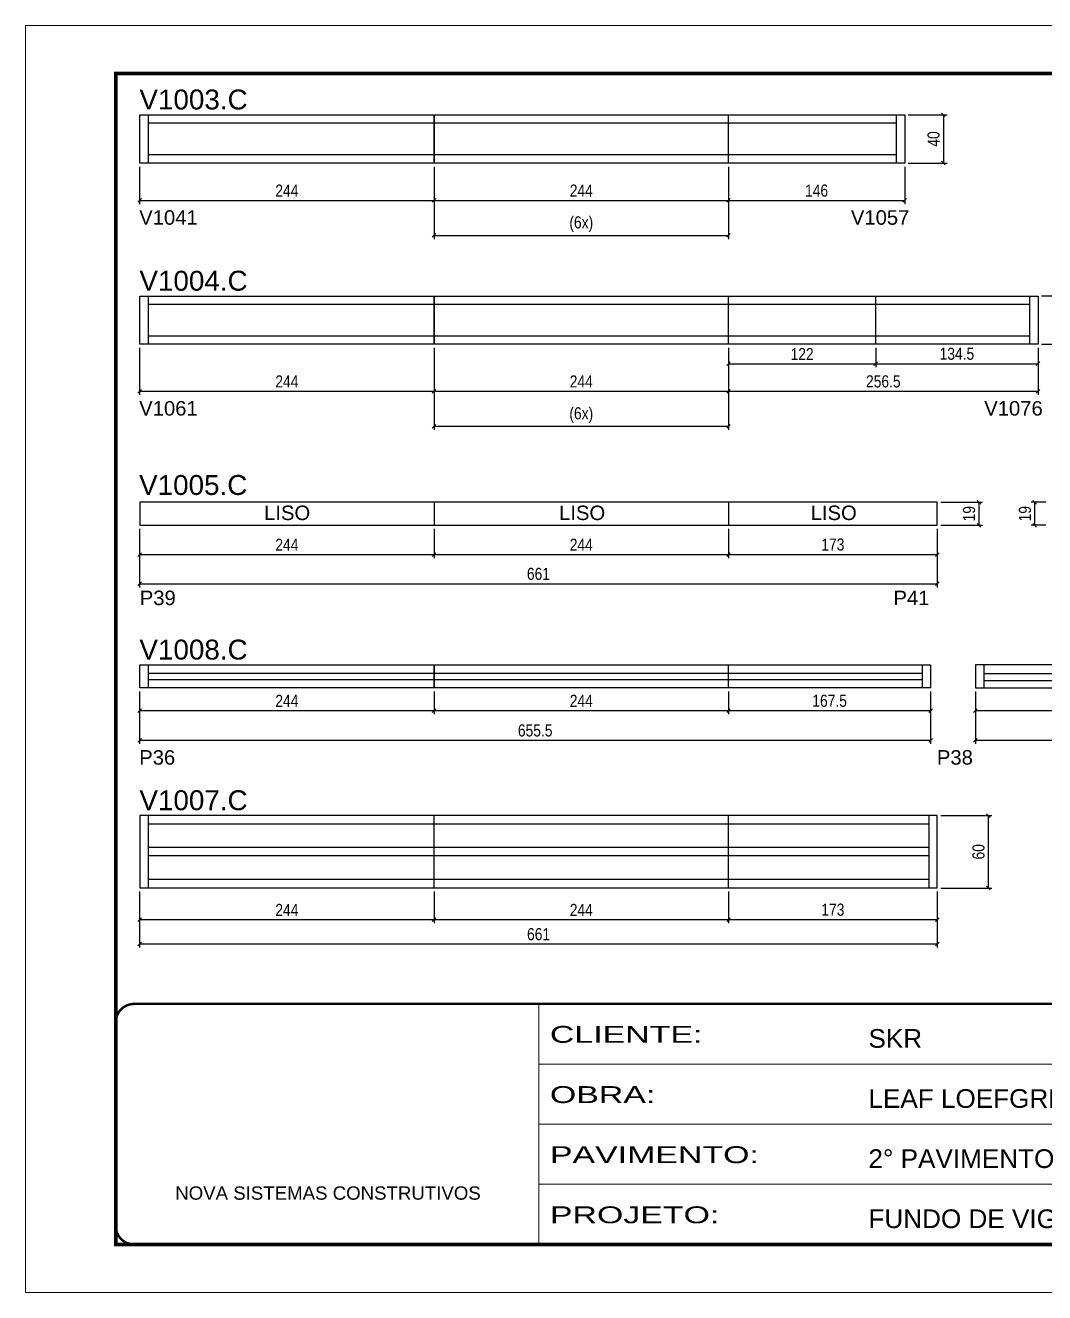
# Model space of a CAD drawing. Extents: x 1959 to 8212, y 239 to 4735.
# Drawn here: x 3557 to 4402, y 2537 to 3587 of the extents above; entities that cross this region are included whole.
import ezdxf

# ---------------------------------------------------------------- set-up
doc = ezdxf.new("R2010")
doc.units = 0
doc.linetypes.add('CONTINUO', pattern=[0])
doc.linetypes.add('DASHED', pattern=[0.75, 0.5, -0.25])
for name, color, linetype in [('5', 5, 'Continuous'), ('COTA', 241, 'Continuous'), ('NOMENCLATURA', 7, 'Continuous'), ('Painéis', 200, 'Continuous'), ('SARR_2.2x7', 40, 'Continuous')]:
    doc.layers.add(name, color=color, linetype=linetype)
doc.layers.add('Folhas', color=255, linetype='Continuous', lineweight=9)
doc.layers.add('SARRAFO DE PRESSAO', color=251, linetype='DASHED', lineweight=9)
doc.styles.add('ARIAL', font='arial.ttf')
doc.styles.add('COTA TECNICA', font='techl___.ttf', dxfattribs={"height": 10})
doc.styles.add('COTA TECNICA-50', font='techl___.ttf', dxfattribs={"height": 10})
doc.styles.get("Standard").update_dxf_attribs({"font": 'arial.ttf'})
doc.styles.add('Tecnologia', font='')
doc.styles.get('Tecnologia').set_extended_font_data('Forgotten Futurist')
doc.dimstyles.new('COTA PAINEL-50', dxfattribs={"dimtxt": 10, "dimasz": 3, "dimexe": 3, "dimexo": 3, "dimgap": 3, "dimtad": 1, "dimdec": 1, "dimzin": 12, "dimdsep": 46, "dimtxsty": 'COTA TECNICA-50', "dimblk1": 'OBLIQUE', "dimblk2": 'OBLIQUE', "dimsah": 1, "dimcen": 0.9, "dimclrd": 4, "dimclre": 4, "dimclrt": 240, "dimadec": 1, "dimazin": 3, "dimtfac": 1, "dimtdec": 1, "dimtmove": 0, "dimatfit": 3, "dimfxl": 1, "dimtolj": 1, "dimtzin": 12, "dimarcsym": 0})
doc.dimstyles.new('PAINEL', dxfattribs={"dimtxt": 10, "dimasz": 3, "dimexe": 3, "dimexo": 3, "dimgap": 3, "dimtad": 1, "dimdec": 1, "dimzin": 12, "dimdsep": 46, "dimtxsty": 'COTA TECNICA', "dimblk1": 'OBLIQUE', "dimblk2": 'OBLIQUE', "dimsah": 1, "dimcen": 0.9, "dimclrd": 4, "dimclre": 4, "dimclrt": 240, "dimadec": 1, "dimazin": 3, "dimtfac": 1, "dimtdec": 1, "dimtmove": 0, "dimatfit": 3, "dimfxl": 1, "dimtolj": 1, "dimtzin": 12, "dimarcsym": 0})

# ---------------------------------------------------------------- blocks, each defined once
blk = doc.blocks.new('9999999999')
at = {"color": 30, "linetype": 'CONTINUO'}
for p, q in [((98564.6, 34230.2), (98564.6, 34429.4)), ((98564.6, 34379.6), (99584, 34379.6)), ((98564.6, 34329.8), (99488, 34329.8)), ((98564.6, 34280), (99488, 34280))]:
    blk.add_line(p, q, dxfattribs=at)
at = {"color": 30, "linetype": 'CONTINUO', "const_width": 2}
blk.add_lwpolyline([(99584, 34230.2), (99584, 34414.4, 0.414214), (99569, 34429.4), (98229, 34429.4, 0.414214), (98214, 34414.4), (98214, 34245.2, 0.414214), (98229, 34230.2), (99584, 34230.2)], format="xyb", dxfattribs=at)
at = {"layer": 'Folhas'}
blk.add_lwpolyline([(98139, 34190.2), (99624, 34190.2), (99624, 35240.2), (98139, 35240.2)], close=True, dxfattribs=at)
at = {"layer": 'Folhas', "color": 30, "const_width": 3}
blk.add_lwpolyline([(98214, 34230.2), (99584, 34230.2), (99584, 35200.2), (98214, 35200.2)], close=True, dxfattribs=at)
at = {"color": 7, "linetype": 'Continuous', "ltscale": 5, "style": 'ARIAL'}
for s, height, p in [('SKR', 15.48, (98837.7, 34393.1)), ('LEAF LOEFGREN', 15.483, (98837.7, 34343.3)), ('2° PAVIMENTO', 15.483, (98837.7, 34293.5)), ('NOVA SISTEMAS CONSTRUTIVOS', 11.059, (98263.2, 34267.2)), ('FUNDO DE VIGAS', 15.483, (98837.7, 34243.7))]:
    blk.add_text(s, height=height, dxfattribs=at).set_placement(p)
at = {"layer": 'Folhas', "color": 7, "style": 'Tecnologia', "width": 1.5}
for s, p in [('CLIENTE:', (98573.7, 34397.2)), ('OBRA:', (98573.7, 34347.3)), ('PAVIMENTO:', (98573.7, 34297.5)), ('PROJETO:', (98573.7, 34247.7))]:
    blk.add_text(s, height=14, dxfattribs=at).set_placement(p)
blk = doc.blocks.new('_Oblique')
at = {"color": 0, "linetype": 'ByBlock', "lineweight": -2}
blk.add_line((-0.5, -0.5), (0.5, 0.5), dxfattribs=at)
blk = doc.blocks.new('*D11')
at = {"layer": 'COTA', "color": 4, "linetype": 'ByBlock', "lineweight": -2, "transparency": 16777216}
for p, q in [((3652, 3469.5), (3652, 3438.6)), ((3896, 3469.5), (3896, 3438.6)), ((3652, 3441.6), (3896, 3441.6))]:
    blk.add_line(p, q, dxfattribs=at)
at = {"layer": 'Defpoints', "color": 0, "linetype": 'ByBlock', "transparency": 16777216}
for p in [(3652, 3472.5), (3896, 3472.5), (3896, 3441.6)]:
    blk.add_point(p, dxfattribs=at)
at = {"layer": 'COTA', "color": 4, "linetype": 'ByBlock', "lineweight": -2, "transparency": 16777216, "xscale": 3, "yscale": 3, "zscale": 3, "rotation": 180}
blk.add_blockref('_Oblique', (3652, 3441.6), dxfattribs=at)
at = {"layer": 'COTA', "color": 4, "linetype": 'ByBlock', "lineweight": -2, "transparency": 16777216, "xscale": 3, "yscale": 3, "zscale": 3}
blk.add_blockref('_Oblique', (3896, 3441.6), dxfattribs=at)
at = {"layer": 'COTA', "color": 240, "linetype": 'ByBlock', "transparency": 16777216, "insert": (3774, 3449.7), "char_height": 10, "attachment_point": 5, "style": 'COTA TECNICA-50'}
blk.add_mtext('\\A1;244', dxfattribs=at)
blk = doc.blocks.new('*D12')
at = {"layer": 'COTA', "color": 4, "linetype": 'ByBlock', "lineweight": -2, "transparency": 16777216}
for p, q in [((3896, 3469.5), (3896, 3438.6)), ((4140, 3469.5), (4140, 3438.6)), ((3896, 3441.6), (4140, 3441.6))]:
    blk.add_line(p, q, dxfattribs=at)
at = {"layer": 'Defpoints', "color": 0, "linetype": 'ByBlock', "transparency": 16777216}
for p in [(3896, 3472.5), (4140, 3472.5), (4140, 3441.6)]:
    blk.add_point(p, dxfattribs=at)
at = {"layer": 'COTA', "color": 4, "linetype": 'ByBlock', "lineweight": -2, "transparency": 16777216, "xscale": 3, "yscale": 3, "zscale": 3, "rotation": 180}
blk.add_blockref('_Oblique', (3896, 3441.6), dxfattribs=at)
at = {"layer": 'COTA', "color": 4, "linetype": 'ByBlock', "lineweight": -2, "transparency": 16777216, "xscale": 3, "yscale": 3, "zscale": 3}
blk.add_blockref('_Oblique', (4140, 3441.6), dxfattribs=at)
at = {"layer": 'COTA', "color": 240, "linetype": 'ByBlock', "transparency": 16777216, "insert": (4018, 3449.7), "char_height": 10, "attachment_point": 5, "style": 'COTA TECNICA-50'}
blk.add_mtext('\\A1;244', dxfattribs=at)
blk = doc.blocks.new('*D13')
at = {"layer": 'COTA', "color": 4, "lineweight": -2, "transparency": 16777216}
for p, q in [((4140, 3469.5), (4140, 3438.6)), ((4286, 3469.5), (4286, 3438.6)), ((4140, 3441.6), (4286, 3441.6))]:
    blk.add_line(p, q, dxfattribs=at)
at = {"layer": 'Defpoints', "color": 0, "transparency": 16777216}
for p in [(4140, 3472.5), (4286, 3472.5), (4286, 3441.6)]:
    blk.add_point(p, dxfattribs=at)
at = {"layer": 'COTA', "color": 4, "lineweight": -2, "transparency": 16777216, "xscale": 3, "yscale": 3, "zscale": 3, "rotation": 180}
blk.add_blockref('_Oblique', (4140, 3441.6), dxfattribs=at)
at = {"layer": 'COTA', "color": 4, "lineweight": -2, "transparency": 16777216, "xscale": 3, "yscale": 3, "zscale": 3}
blk.add_blockref('_Oblique', (4286, 3441.6), dxfattribs=at)
at = {"layer": 'COTA', "color": 240, "transparency": 16777216, "insert": (4213, 3449.7), "char_height": 10, "attachment_point": 5, "style": 'COTA TECNICA'}
blk.add_mtext('\\A1;146', dxfattribs=at)
blk = doc.blocks.new('*D14')
at = {"layer": 'COTA', "color": 4, "lineweight": -2, "transparency": 16777216}
for p, q in [((4289, 3512.5), (4321.1, 3512.5)), ((4318.1, 3512.5), (4318.1, 3472.5)), ((4289, 3472.5), (4321.1, 3472.5))]:
    blk.add_line(p, q, dxfattribs=at)
at = {"layer": 'Defpoints', "color": 0, "transparency": 16777216}
for p in [(4286, 3512.5), (4286, 3472.5), (4318.1, 3472.5)]:
    blk.add_point(p, dxfattribs=at)
at = {"layer": 'COTA', "color": 4, "lineweight": -2, "transparency": 16777216, "xscale": 3, "yscale": 3, "zscale": 3}
for p, rotation in [((4318.1, 3512.5), 90), ((4318.1, 3472.5), 270)]:
    blk.add_blockref('_Oblique', p, dxfattribs=dict(at, rotation=rotation))
at = {"layer": 'COTA', "color": 240, "transparency": 16777216, "insert": (4310, 3492.5), "char_height": 10, "attachment_point": 5, "rotation": 90, "style": 'COTA TECNICA'}
blk.add_mtext('\\A1;40', dxfattribs=at)
blk = doc.blocks.new('*D15')
at = {"layer": 'COTA', "color": 4, "lineweight": -2, "transparency": 16777216}
for p, q in [((3896, 3469.5), (3896, 3409.6)), ((4140, 3469.5), (4140, 3409.6)), ((3896, 3412.6), (4140, 3412.6))]:
    blk.add_line(p, q, dxfattribs=at)
at = {"layer": 'Defpoints', "color": 0, "transparency": 16777216}
for p in [(3896, 3472.5), (4140, 3472.5), (4140, 3412.6)]:
    blk.add_point(p, dxfattribs=at)
at = {"layer": 'COTA', "color": 4, "lineweight": -2, "transparency": 16777216, "xscale": 3, "yscale": 3, "zscale": 3, "rotation": 180}
blk.add_blockref('_Oblique', (3896, 3412.6), dxfattribs=at)
at = {"layer": 'COTA', "color": 4, "lineweight": -2, "transparency": 16777216, "xscale": 3, "yscale": 3, "zscale": 3}
blk.add_blockref('_Oblique', (4140, 3412.6), dxfattribs=at)
at = {"layer": 'COTA', "color": 240, "transparency": 16777216, "insert": (4018, 3421.9), "char_height": 10, "attachment_point": 5, "style": 'COTA TECNICA'}
blk.add_mtext('\\A1;(6x)', dxfattribs=at)
blk = doc.blocks.new('*D16')
at = {"layer": 'COTA', "color": 4, "linetype": 'ByBlock', "lineweight": -2, "transparency": 16777216}
for p, q in [((3652, 3319.4), (3652, 3280.5)), ((3896, 3319.4), (3896, 3280.5)), ((3652, 3283.5), (3896, 3283.5))]:
    blk.add_line(p, q, dxfattribs=at)
at = {"layer": 'Defpoints', "color": 0, "linetype": 'ByBlock', "transparency": 16777216}
for p in [(3652, 3322.4), (3896, 3322.4), (3896, 3283.5)]:
    blk.add_point(p, dxfattribs=at)
at = {"layer": 'COTA', "color": 4, "linetype": 'ByBlock', "lineweight": -2, "transparency": 16777216, "xscale": 3, "yscale": 3, "zscale": 3, "rotation": 180}
blk.add_blockref('_Oblique', (3652, 3283.5), dxfattribs=at)
at = {"layer": 'COTA', "color": 4, "linetype": 'ByBlock', "lineweight": -2, "transparency": 16777216, "xscale": 3, "yscale": 3, "zscale": 3}
blk.add_blockref('_Oblique', (3896, 3283.5), dxfattribs=at)
at = {"layer": 'COTA', "color": 240, "linetype": 'ByBlock', "transparency": 16777216, "insert": (3774, 3291.6), "char_height": 10, "attachment_point": 5, "style": 'COTA TECNICA-50'}
blk.add_mtext('\\A1;244', dxfattribs=at)
blk = doc.blocks.new('*D17')
at = {"layer": 'COTA', "color": 4, "linetype": 'ByBlock', "lineweight": -2, "transparency": 16777216}
for p, q in [((3896, 3319.4), (3896, 3280.5)), ((4140, 3319.4), (4140, 3280.5)), ((3896, 3283.5), (4140, 3283.5))]:
    blk.add_line(p, q, dxfattribs=at)
at = {"layer": 'Defpoints', "color": 0, "linetype": 'ByBlock', "transparency": 16777216}
for p in [(3896, 3322.4), (4140, 3322.4), (4140, 3283.5)]:
    blk.add_point(p, dxfattribs=at)
at = {"layer": 'COTA', "color": 4, "linetype": 'ByBlock', "lineweight": -2, "transparency": 16777216, "xscale": 3, "yscale": 3, "zscale": 3, "rotation": 180}
blk.add_blockref('_Oblique', (3896, 3283.5), dxfattribs=at)
at = {"layer": 'COTA', "color": 4, "linetype": 'ByBlock', "lineweight": -2, "transparency": 16777216, "xscale": 3, "yscale": 3, "zscale": 3}
blk.add_blockref('_Oblique', (4140, 3283.5), dxfattribs=at)
at = {"layer": 'COTA', "color": 240, "linetype": 'ByBlock', "transparency": 16777216, "insert": (4018, 3291.6), "char_height": 10, "attachment_point": 5, "style": 'COTA TECNICA-50'}
blk.add_mtext('\\A1;244', dxfattribs=at)
blk = doc.blocks.new('*D18')
at = {"layer": 'COTA', "color": 4, "lineweight": -2, "transparency": 16777216}
for p, q in [((4140, 3319.4), (4140, 3280.5)), ((4396.5, 3319.4), (4396.5, 3280.5)), ((4140, 3283.5), (4396.5, 3283.5))]:
    blk.add_line(p, q, dxfattribs=at)
at = {"layer": 'Defpoints', "color": 0, "transparency": 16777216}
for p in [(4140, 3322.4), (4396.5, 3322.4), (4396.5, 3283.5)]:
    blk.add_point(p, dxfattribs=at)
at = {"layer": 'COTA', "color": 4, "lineweight": -2, "transparency": 16777216, "xscale": 3, "yscale": 3, "zscale": 3, "rotation": 180}
blk.add_blockref('_Oblique', (4140, 3283.5), dxfattribs=at)
at = {"layer": 'COTA', "color": 4, "lineweight": -2, "transparency": 16777216, "xscale": 3, "yscale": 3, "zscale": 3}
blk.add_blockref('_Oblique', (4396.5, 3283.5), dxfattribs=at)
at = {"layer": 'COTA', "color": 240, "transparency": 16777216, "insert": (4268.3, 3291.6), "char_height": 10, "attachment_point": 5, "style": 'COTA TECNICA'}
blk.add_mtext('\\A1;256.5', dxfattribs=at)
blk = doc.blocks.new('*D19')
at = {"layer": 'COTA', "color": 4, "lineweight": -2, "transparency": 16777216}
for p, q in [((4399.5, 3362.4), (4431.6, 3362.4)), ((4428.6, 3362.4), (4428.6, 3322.4)), ((4399.5, 3322.4), (4431.6, 3322.4))]:
    blk.add_line(p, q, dxfattribs=at)
at = {"layer": 'Defpoints', "color": 0, "transparency": 16777216}
for p in [(4396.5, 3362.4), (4396.5, 3322.4), (4428.6, 3322.4)]:
    blk.add_point(p, dxfattribs=at)
at = {"layer": 'COTA', "color": 4, "lineweight": -2, "transparency": 16777216, "xscale": 3, "yscale": 3, "zscale": 3}
for p, rotation in [((4428.6, 3362.4), 90), ((4428.6, 3322.4), 270)]:
    blk.add_blockref('_Oblique', p, dxfattribs=dict(at, rotation=rotation))
at = {"layer": 'COTA', "color": 240, "transparency": 16777216, "insert": (4420.5, 3342.4), "char_height": 10, "attachment_point": 5, "rotation": 90, "style": 'COTA TECNICA'}
blk.add_mtext('\\A1;40', dxfattribs=at)
blk = doc.blocks.new('*D20')
at = {"layer": 'COTA', "color": 4, "lineweight": -2, "transparency": 16777216}
for p, q in [((3896, 3319.4), (3896, 3251.5)), ((4140, 3319.4), (4140, 3251.5)), ((3896, 3254.5), (4140, 3254.5))]:
    blk.add_line(p, q, dxfattribs=at)
at = {"layer": 'Defpoints', "color": 0, "transparency": 16777216}
for p in [(3896, 3322.4), (4140, 3322.4), (4140, 3254.5)]:
    blk.add_point(p, dxfattribs=at)
at = {"layer": 'COTA', "color": 4, "lineweight": -2, "transparency": 16777216, "xscale": 3, "yscale": 3, "zscale": 3, "rotation": 180}
blk.add_blockref('_Oblique', (3896, 3254.5), dxfattribs=at)
at = {"layer": 'COTA', "color": 4, "lineweight": -2, "transparency": 16777216, "xscale": 3, "yscale": 3, "zscale": 3}
blk.add_blockref('_Oblique', (4140, 3254.5), dxfattribs=at)
at = {"layer": 'COTA', "color": 240, "transparency": 16777216, "insert": (4018, 3263.7), "char_height": 10, "attachment_point": 5, "style": 'COTA TECNICA'}
blk.add_mtext('\\A1;(6x)', dxfattribs=at)
blk = doc.blocks.new('*D21')
at = {"layer": 'COTA', "color": 4, "lineweight": -2, "transparency": 16777216}
for p, q in [((4140, 3319.4), (4140, 3303.3)), ((4262, 3319.4), (4262, 3303.3)), ((4140, 3306.3), (4262, 3306.3))]:
    blk.add_line(p, q, dxfattribs=at)
at = {"layer": 'Defpoints', "color": 0, "transparency": 16777216}
for p in [(4140, 3322.4), (4262, 3322.4), (4262, 3306.3)]:
    blk.add_point(p, dxfattribs=at)
at = {"layer": 'COTA', "color": 4, "lineweight": -2, "transparency": 16777216, "xscale": 3, "yscale": 3, "zscale": 3, "rotation": 180}
blk.add_blockref('_Oblique', (4140, 3306.3), dxfattribs=at)
at = {"layer": 'COTA', "color": 4, "lineweight": -2, "transparency": 16777216, "xscale": 3, "yscale": 3, "zscale": 3}
blk.add_blockref('_Oblique', (4262, 3306.3), dxfattribs=at)
at = {"layer": 'COTA', "color": 240, "transparency": 16777216, "insert": (4201, 3314.3), "char_height": 10, "attachment_point": 5, "style": 'COTA TECNICA'}
blk.add_mtext('\\A1;122', dxfattribs=at)
blk = doc.blocks.new('*D22')
at = {"layer": 'COTA', "color": 4, "lineweight": -2, "transparency": 16777216}
for p, q in [((4262, 3319.4), (4262, 3303.3)), ((4396.5, 3319.4), (4396.5, 3303.3)), ((4262, 3306.3), (4396.5, 3306.3))]:
    blk.add_line(p, q, dxfattribs=at)
at = {"layer": 'Defpoints', "color": 0, "transparency": 16777216}
for p in [(4262, 3322.4), (4396.5, 3322.4), (4396.5, 3306.3)]:
    blk.add_point(p, dxfattribs=at)
at = {"layer": 'COTA', "color": 4, "lineweight": -2, "transparency": 16777216, "xscale": 3, "yscale": 3, "zscale": 3, "rotation": 180}
blk.add_blockref('_Oblique', (4262, 3306.3), dxfattribs=at)
at = {"layer": 'COTA', "color": 4, "lineweight": -2, "transparency": 16777216, "xscale": 3, "yscale": 3, "zscale": 3}
blk.add_blockref('_Oblique', (4396.5, 3306.3), dxfattribs=at)
at = {"layer": 'COTA', "color": 240, "transparency": 16777216, "insert": (4329.3, 3314.5), "char_height": 10, "attachment_point": 5, "style": 'COTA TECNICA'}
blk.add_mtext('\\A1;134.5', dxfattribs=at)
blk = doc.blocks.new('*D23')
at = {"layer": 'COTA', "color": 4, "linetype": 'ByBlock', "lineweight": -2, "transparency": 16777216}
for p, q in [((3652, 3169.5), (3652, 3121)), ((4313, 3169.5), (4313, 3121)), ((3652, 3124), (4313, 3124))]:
    blk.add_line(p, q, dxfattribs=at)
at = {"layer": 'Defpoints', "color": 0, "linetype": 'ByBlock', "transparency": 16777216}
for p in [(3652, 3172.5), (4313, 3172.5), (4313, 3124)]:
    blk.add_point(p, dxfattribs=at)
at = {"layer": 'COTA', "color": 4, "linetype": 'ByBlock', "lineweight": -2, "transparency": 16777216, "xscale": 3, "yscale": 3, "zscale": 3, "rotation": 180}
blk.add_blockref('_Oblique', (3652, 3124), dxfattribs=at)
at = {"layer": 'COTA', "color": 4, "linetype": 'ByBlock', "lineweight": -2, "transparency": 16777216, "xscale": 3, "yscale": 3, "zscale": 3}
blk.add_blockref('_Oblique', (4313, 3124), dxfattribs=at)
at = {"layer": 'COTA', "color": 240, "linetype": 'ByBlock', "transparency": 16777216, "insert": (3982.5, 3132.1), "char_height": 10, "attachment_point": 5, "style": 'COTA TECNICA-50'}
blk.add_mtext('\\A1;661', dxfattribs=at)
blk = doc.blocks.new('*D24')
at = {"layer": 'COTA', "color": 4, "lineweight": -2, "transparency": 16777216}
for p, q in [((4316, 3191.5), (4350.5, 3191.5)), ((4347.5, 3191.5), (4347.5, 3172.5)), ((4316, 3172.5), (4350.5, 3172.5))]:
    blk.add_line(p, q, dxfattribs=at)
at = {"layer": 'Defpoints', "color": 0, "transparency": 16777216}
for p in [(4313, 3191.5), (4313, 3172.5), (4347.5, 3172.5)]:
    blk.add_point(p, dxfattribs=at)
at = {"layer": 'COTA', "color": 4, "lineweight": -2, "transparency": 16777216, "xscale": 3, "yscale": 3, "zscale": 3}
for p, rotation in [((4347.5, 3191.5), 90), ((4347.5, 3172.5), 270)]:
    blk.add_blockref('_Oblique', p, dxfattribs=dict(at, rotation=rotation))
at = {"layer": 'COTA', "color": 240, "transparency": 16777216, "insert": (4339.4, 3182), "char_height": 10, "attachment_point": 5, "rotation": 90, "style": 'COTA TECNICA'}
blk.add_mtext('\\A1;19', dxfattribs=at)
blk = doc.blocks.new('*D25')
at = {"layer": 'COTA', "color": 4, "lineweight": -2, "transparency": 16777216}
for p, q in [((3652, 3169.5), (3652, 3145.2)), ((3896, 3169.5), (3896, 3145.2)), ((3652, 3148.2), (3896, 3148.2))]:
    blk.add_line(p, q, dxfattribs=at)
at = {"layer": 'Defpoints', "color": 0, "transparency": 16777216}
for p in [(3652, 3172.5), (3896, 3172.5), (3896, 3148.2)]:
    blk.add_point(p, dxfattribs=at)
at = {"layer": 'COTA', "color": 4, "lineweight": -2, "transparency": 16777216, "xscale": 3, "yscale": 3, "zscale": 3, "rotation": 180}
blk.add_blockref('_Oblique', (3652, 3148.2), dxfattribs=at)
at = {"layer": 'COTA', "color": 4, "lineweight": -2, "transparency": 16777216, "xscale": 3, "yscale": 3, "zscale": 3}
blk.add_blockref('_Oblique', (3896, 3148.2), dxfattribs=at)
at = {"layer": 'COTA', "color": 240, "transparency": 16777216, "insert": (3774, 3156.3), "char_height": 10, "attachment_point": 5, "style": 'COTA TECNICA'}
blk.add_mtext('\\A1;244', dxfattribs=at)
blk = doc.blocks.new('*D26')
at = {"layer": 'COTA', "color": 4, "lineweight": -2, "transparency": 16777216}
for p, q in [((3896, 3169.5), (3896, 3145.2)), ((4140, 3169.5), (4140, 3145.2)), ((3896, 3148.2), (4140, 3148.2))]:
    blk.add_line(p, q, dxfattribs=at)
at = {"layer": 'Defpoints', "color": 0, "transparency": 16777216}
for p in [(3896, 3172.5), (4140, 3172.5), (4140, 3148.2)]:
    blk.add_point(p, dxfattribs=at)
at = {"layer": 'COTA', "color": 4, "lineweight": -2, "transparency": 16777216, "xscale": 3, "yscale": 3, "zscale": 3, "rotation": 180}
blk.add_blockref('_Oblique', (3896, 3148.2), dxfattribs=at)
at = {"layer": 'COTA', "color": 4, "lineweight": -2, "transparency": 16777216, "xscale": 3, "yscale": 3, "zscale": 3}
blk.add_blockref('_Oblique', (4140, 3148.2), dxfattribs=at)
at = {"layer": 'COTA', "color": 240, "transparency": 16777216, "insert": (4018, 3156.3), "char_height": 10, "attachment_point": 5, "style": 'COTA TECNICA'}
blk.add_mtext('\\A1;244', dxfattribs=at)
blk = doc.blocks.new('*D27')
at = {"layer": 'COTA', "color": 4, "lineweight": -2, "transparency": 16777216}
for p, q in [((4140, 3169.5), (4140, 3145.2)), ((4313, 3169.5), (4313, 3145.2)), ((4140, 3148.2), (4313, 3148.2))]:
    blk.add_line(p, q, dxfattribs=at)
at = {"layer": 'Defpoints', "color": 0, "transparency": 16777216}
for p in [(4140, 3172.5), (4313, 3172.5), (4313, 3148.2)]:
    blk.add_point(p, dxfattribs=at)
at = {"layer": 'COTA', "color": 4, "lineweight": -2, "transparency": 16777216, "xscale": 3, "yscale": 3, "zscale": 3, "rotation": 180}
blk.add_blockref('_Oblique', (4140, 3148.2), dxfattribs=at)
at = {"layer": 'COTA', "color": 4, "lineweight": -2, "transparency": 16777216, "xscale": 3, "yscale": 3, "zscale": 3}
blk.add_blockref('_Oblique', (4313, 3148.2), dxfattribs=at)
at = {"layer": 'COTA', "color": 240, "transparency": 16777216, "insert": (4226.5, 3156.4), "char_height": 10, "attachment_point": 5, "style": 'COTA TECNICA'}
blk.add_mtext('\\A1;173', dxfattribs=at)
blk = doc.blocks.new('*D28')
at = {"layer": 'COTA', "color": 4, "linetype": 'ByBlock', "lineweight": -2, "transparency": 16777216}
for p, q in [((3652, 3034.7), (3652, 3015.9)), ((3896, 3034.7), (3896, 3015.9)), ((3652, 3018.9), (3896, 3018.9))]:
    blk.add_line(p, q, dxfattribs=at)
at = {"layer": 'Defpoints', "color": 0, "linetype": 'ByBlock', "transparency": 16777216}
for p in [(3652, 3037.7), (3896, 3037.7), (3896, 3018.9)]:
    blk.add_point(p, dxfattribs=at)
at = {"layer": 'COTA', "color": 4, "linetype": 'ByBlock', "lineweight": -2, "transparency": 16777216, "xscale": 3, "yscale": 3, "zscale": 3, "rotation": 180}
blk.add_blockref('_Oblique', (3652, 3018.9), dxfattribs=at)
at = {"layer": 'COTA', "color": 4, "linetype": 'ByBlock', "lineweight": -2, "transparency": 16777216, "xscale": 3, "yscale": 3, "zscale": 3}
blk.add_blockref('_Oblique', (3896, 3018.9), dxfattribs=at)
at = {"layer": 'COTA', "color": 240, "linetype": 'ByBlock', "transparency": 16777216, "insert": (3774, 3027), "char_height": 10, "attachment_point": 5, "style": 'COTA TECNICA-50'}
blk.add_mtext('\\A1;244', dxfattribs=at)
blk = doc.blocks.new('*D29')
at = {"layer": 'COTA', "color": 4, "linetype": 'ByBlock', "lineweight": -2, "transparency": 16777216}
for p, q in [((3896, 3034.7), (3896, 3015.9)), ((4140, 3034.7), (4140, 3015.9)), ((3896, 3018.9), (4140, 3018.9))]:
    blk.add_line(p, q, dxfattribs=at)
at = {"layer": 'Defpoints', "color": 0, "linetype": 'ByBlock', "transparency": 16777216}
for p in [(3896, 3037.7), (4140, 3037.7), (4140, 3018.9)]:
    blk.add_point(p, dxfattribs=at)
at = {"layer": 'COTA', "color": 4, "linetype": 'ByBlock', "lineweight": -2, "transparency": 16777216, "xscale": 3, "yscale": 3, "zscale": 3, "rotation": 180}
blk.add_blockref('_Oblique', (3896, 3018.9), dxfattribs=at)
at = {"layer": 'COTA', "color": 4, "linetype": 'ByBlock', "lineweight": -2, "transparency": 16777216, "xscale": 3, "yscale": 3, "zscale": 3}
blk.add_blockref('_Oblique', (4140, 3018.9), dxfattribs=at)
at = {"layer": 'COTA', "color": 240, "linetype": 'ByBlock', "transparency": 16777216, "insert": (4018, 3027), "char_height": 10, "attachment_point": 5, "style": 'COTA TECNICA-50'}
blk.add_mtext('\\A1;244', dxfattribs=at)
blk = doc.blocks.new('*D30')
at = {"layer": 'COTA', "color": 4, "lineweight": -2, "transparency": 16777216}
for p, q in [((3652, 3034.7), (3652, 2991.3)), ((4307.5, 3034.7), (4307.5, 2991.3)), ((3652, 2994.3), (4307.5, 2994.3))]:
    blk.add_line(p, q, dxfattribs=at)
at = {"layer": 'Defpoints', "color": 0, "transparency": 16777216}
for p in [(3652, 3037.7), (4307.5, 3037.7), (4307.5, 2994.3)]:
    blk.add_point(p, dxfattribs=at)
at = {"layer": 'COTA', "color": 4, "lineweight": -2, "transparency": 16777216, "xscale": 3, "yscale": 3, "zscale": 3, "rotation": 180}
blk.add_blockref('_Oblique', (3652, 2994.3), dxfattribs=at)
at = {"layer": 'COTA', "color": 4, "lineweight": -2, "transparency": 16777216, "xscale": 3, "yscale": 3, "zscale": 3}
blk.add_blockref('_Oblique', (4307.5, 2994.3), dxfattribs=at)
at = {"layer": 'COTA', "color": 240, "transparency": 16777216, "insert": (3979.8, 3002.4), "char_height": 10, "attachment_point": 5, "style": 'COTA TECNICA'}
blk.add_mtext('\\A1;655.5', dxfattribs=at)
blk = doc.blocks.new('*D31')
at = {"layer": 'COTA', "color": 4, "lineweight": -2, "transparency": 16777216}
for p, q in [((4140, 3034.7), (4140, 3015.9)), ((4307.5, 3034.7), (4307.5, 3015.9)), ((4140, 3018.9), (4307.5, 3018.9))]:
    blk.add_line(p, q, dxfattribs=at)
at = {"layer": 'Defpoints', "color": 0, "transparency": 16777216}
for p in [(4140, 3037.7), (4307.5, 3037.7), (4307.5, 3018.9)]:
    blk.add_point(p, dxfattribs=at)
at = {"layer": 'COTA', "color": 4, "lineweight": -2, "transparency": 16777216, "xscale": 3, "yscale": 3, "zscale": 3, "rotation": 180}
blk.add_blockref('_Oblique', (4140, 3018.9), dxfattribs=at)
at = {"layer": 'COTA', "color": 4, "lineweight": -2, "transparency": 16777216, "xscale": 3, "yscale": 3, "zscale": 3}
blk.add_blockref('_Oblique', (4307.5, 3018.9), dxfattribs=at)
at = {"layer": 'COTA', "color": 240, "transparency": 16777216, "insert": (4223.8, 3027), "char_height": 10, "attachment_point": 5, "style": 'COTA TECNICA'}
blk.add_mtext('\\A1;167.5', dxfattribs=at)
blk = doc.blocks.new('*D33')
at = {"layer": 'COTA', "color": 4, "lineweight": -2, "transparency": 16777216}
for p, q in [((3652, 2868.9), (3652, 2842.7)), ((3896, 2868.9), (3896, 2842.7)), ((3652, 2845.7), (3896, 2845.7))]:
    blk.add_line(p, q, dxfattribs=at)
at = {"layer": 'Defpoints', "color": 0, "transparency": 16777216}
for p in [(3652, 2871.9), (3896, 2871.9), (3896, 2845.7)]:
    blk.add_point(p, dxfattribs=at)
at = {"layer": 'COTA', "color": 4, "lineweight": -2, "transparency": 16777216, "xscale": 3, "yscale": 3, "zscale": 3, "rotation": 180}
blk.add_blockref('_Oblique', (3652, 2845.7), dxfattribs=at)
at = {"layer": 'COTA', "color": 4, "lineweight": -2, "transparency": 16777216, "xscale": 3, "yscale": 3, "zscale": 3}
blk.add_blockref('_Oblique', (3896, 2845.7), dxfattribs=at)
at = {"layer": 'COTA', "color": 240, "transparency": 16777216, "insert": (3774, 2853.7), "char_height": 10, "attachment_point": 5, "style": 'COTA TECNICA'}
blk.add_mtext('\\A1;244', dxfattribs=at)
blk = doc.blocks.new('*D34')
at = {"layer": 'COTA', "color": 4, "lineweight": -2, "transparency": 16777216}
for p, q in [((3896, 2868.9), (3896, 2842.7)), ((4140, 2868.9), (4140, 2842.7)), ((3896, 2845.7), (4140, 2845.7))]:
    blk.add_line(p, q, dxfattribs=at)
at = {"layer": 'Defpoints', "color": 0, "transparency": 16777216}
for p in [(3896, 2871.9), (4140, 2871.9), (4140, 2845.7)]:
    blk.add_point(p, dxfattribs=at)
at = {"layer": 'COTA', "color": 4, "lineweight": -2, "transparency": 16777216, "xscale": 3, "yscale": 3, "zscale": 3, "rotation": 180}
blk.add_blockref('_Oblique', (3896, 2845.7), dxfattribs=at)
at = {"layer": 'COTA', "color": 4, "lineweight": -2, "transparency": 16777216, "xscale": 3, "yscale": 3, "zscale": 3}
blk.add_blockref('_Oblique', (4140, 2845.7), dxfattribs=at)
at = {"layer": 'COTA', "color": 240, "transparency": 16777216, "insert": (4018, 2853.7), "char_height": 10, "attachment_point": 5, "style": 'COTA TECNICA'}
blk.add_mtext('\\A1;244', dxfattribs=at)
blk = doc.blocks.new('*D35')
at = {"layer": 'COTA', "color": 4, "lineweight": -2, "transparency": 16777216}
for p, q in [((4140, 2868.9), (4140, 2842.7)), ((4313, 2868.9), (4313, 2842.7)), ((4140, 2845.7), (4313, 2845.7))]:
    blk.add_line(p, q, dxfattribs=at)
at = {"layer": 'Defpoints', "color": 0, "transparency": 16777216}
for p in [(4140, 2871.9), (4313, 2871.9), (4313, 2845.7)]:
    blk.add_point(p, dxfattribs=at)
at = {"layer": 'COTA', "color": 4, "lineweight": -2, "transparency": 16777216, "xscale": 3, "yscale": 3, "zscale": 3, "rotation": 180}
blk.add_blockref('_Oblique', (4140, 2845.7), dxfattribs=at)
at = {"layer": 'COTA', "color": 4, "lineweight": -2, "transparency": 16777216, "xscale": 3, "yscale": 3, "zscale": 3}
blk.add_blockref('_Oblique', (4313, 2845.7), dxfattribs=at)
at = {"layer": 'COTA', "color": 240, "transparency": 16777216, "insert": (4226.5, 2853.9), "char_height": 10, "attachment_point": 5, "style": 'COTA TECNICA'}
blk.add_mtext('\\A1;173', dxfattribs=at)
blk = doc.blocks.new('*D36')
at = {"layer": 'COTA', "color": 4, "lineweight": -2, "transparency": 16777216}
for p, q in [((3652, 2868.9), (3652, 2822.5)), ((4313, 2868.9), (4313, 2822.5)), ((4313, 2825.5), (3652, 2825.5))]:
    blk.add_line(p, q, dxfattribs=at)
at = {"layer": 'Defpoints', "color": 0, "transparency": 16777216}
for p in [(3652, 2871.9), (4313, 2871.9), (3652, 2825.5)]:
    blk.add_point(p, dxfattribs=at)
at = {"layer": 'COTA', "color": 4, "lineweight": -2, "transparency": 16777216, "xscale": 3, "yscale": 3, "zscale": 3, "rotation": 180}
blk.add_blockref('_Oblique', (3652, 2825.5), dxfattribs=at)
at = {"layer": 'COTA', "color": 4, "lineweight": -2, "transparency": 16777216, "xscale": 3, "yscale": 3, "zscale": 3}
blk.add_blockref('_Oblique', (4313, 2825.5), dxfattribs=at)
at = {"layer": 'COTA', "color": 240, "transparency": 16777216, "insert": (3982.6, 2833.6), "char_height": 10, "attachment_point": 5, "style": 'COTA TECNICA'}
blk.add_mtext('\\A1;661', dxfattribs=at)
blk = doc.blocks.new('*D37')
at = {"layer": 'COTA', "color": 4, "lineweight": -2, "transparency": 16777216}
for p, q in [((4316, 2931.9), (4358.3, 2931.9)), ((4355.3, 2931.9), (4355.3, 2871.9)), ((4316, 2871.9), (4358.3, 2871.9))]:
    blk.add_line(p, q, dxfattribs=at)
at = {"layer": 'Defpoints', "color": 0, "transparency": 16777216}
for p in [(4313, 2931.9), (4313, 2871.9), (4355.3, 2871.9)]:
    blk.add_point(p, dxfattribs=at)
at = {"layer": 'COTA', "color": 4, "lineweight": -2, "transparency": 16777216, "xscale": 3, "yscale": 3, "zscale": 3}
for p, rotation in [((4355.3, 2931.9), 90), ((4355.3, 2871.9), 270)]:
    blk.add_blockref('_Oblique', p, dxfattribs=dict(at, rotation=rotation))
at = {"layer": 'COTA', "color": 240, "transparency": 16777216, "insert": (4347.2, 2901.9), "char_height": 10, "attachment_point": 5, "rotation": 90, "style": 'COTA TECNICA'}
blk.add_mtext('\\A1;60', dxfattribs=at)
blk = doc.blocks.new('*D218')
at = {"layer": 'COTA', "color": 4, "lineweight": -2, "transparency": 16777216}
for p, q in [((4402.9, 3191.5), (4390.8, 3191.5)), ((4393.8, 3172.5), (4393.8, 3191.5)), ((4402.9, 3172.5), (4390.8, 3172.5))]:
    blk.add_line(p, q, dxfattribs=at)
at = {"layer": 'Defpoints', "color": 0, "transparency": 16777216}
for p in [(4393.8, 3191.5), (4405.9, 3191.5), (4405.9, 3172.5)]:
    blk.add_point(p, dxfattribs=at)
at = {"layer": 'COTA', "color": 4, "lineweight": -2, "transparency": 16777216, "xscale": 3, "yscale": 3, "zscale": 3}
for p, rotation in [((4393.8, 3191.5), 90), ((4393.8, 3172.5), 270)]:
    blk.add_blockref('_Oblique', p, dxfattribs=dict(at, rotation=rotation))
at = {"layer": 'COTA', "color": 240, "transparency": 16777216, "insert": (4385.7, 3182), "char_height": 10, "attachment_point": 5, "rotation": 90, "style": 'COTA TECNICA'}
blk.add_mtext('\\A1;19', dxfattribs=at)
blk = doc.blocks.new('*D219')
at = {"layer": 'COTA', "color": 4, "linetype": 'ByBlock', "lineweight": -2, "transparency": 16777216}
for p, q in [((4344.6, 3034.7), (4344.6, 2991.3)), ((4792.1, 3034.7), (4792.1, 2991.3)), ((4344.6, 2994.3), (4792.1, 2994.3))]:
    blk.add_line(p, q, dxfattribs=at)
at = {"layer": 'Defpoints', "color": 0, "linetype": 'ByBlock', "transparency": 16777216}
for p in [(4344.6, 3037.7), (4792.1, 3037.7), (4792.1, 2994.3)]:
    blk.add_point(p, dxfattribs=at)
at = {"layer": 'COTA', "color": 4, "linetype": 'ByBlock', "lineweight": -2, "transparency": 16777216, "xscale": 3, "yscale": 3, "zscale": 3, "rotation": 180}
blk.add_blockref('_Oblique', (4344.6, 2994.3), dxfattribs=at)
at = {"layer": 'COTA', "color": 4, "linetype": 'ByBlock', "lineweight": -2, "transparency": 16777216, "xscale": 3, "yscale": 3, "zscale": 3}
blk.add_blockref('_Oblique', (4792.1, 2994.3), dxfattribs=at)
at = {"layer": 'COTA', "color": 240, "linetype": 'ByBlock', "transparency": 16777216, "insert": (4568.4, 3002.4), "char_height": 10, "attachment_point": 5, "style": 'COTA TECNICA-50'}
blk.add_mtext('\\A1;447.5', dxfattribs=at)
blk = doc.blocks.new('*D220')
at = {"layer": 'COTA', "color": 4, "lineweight": -2, "transparency": 16777216}
for p, q in [((4344.6, 3034.7), (4344.6, 3015.9)), ((4588.6, 3034.7), (4588.6, 3015.9)), ((4344.6, 3018.9), (4588.6, 3018.9))]:
    blk.add_line(p, q, dxfattribs=at)
at = {"layer": 'Defpoints', "color": 0, "transparency": 16777216}
for p in [(4344.6, 3037.7), (4588.6, 3037.7), (4588.6, 3018.9)]:
    blk.add_point(p, dxfattribs=at)
at = {"layer": 'COTA', "color": 4, "lineweight": -2, "transparency": 16777216, "xscale": 3, "yscale": 3, "zscale": 3, "rotation": 180}
blk.add_blockref('_Oblique', (4344.6, 3018.9), dxfattribs=at)
at = {"layer": 'COTA', "color": 4, "lineweight": -2, "transparency": 16777216, "xscale": 3, "yscale": 3, "zscale": 3}
blk.add_blockref('_Oblique', (4588.6, 3018.9), dxfattribs=at)
at = {"layer": 'COTA', "color": 240, "transparency": 16777216, "insert": (4466.6, 3027), "char_height": 10, "attachment_point": 5, "style": 'COTA TECNICA'}
blk.add_mtext('\\A1;244', dxfattribs=at)

msp = doc.modelspace()

# ---------------------------------------------------------------- linework, layer by layer
at = {"layer": 'Painéis'}
for p, q in [((3896.02, 3512.51), (4286.02, 3512.51)), ((3896.02, 3472.51), (3896.02, 3512.51)), ((4140.02, 3472.51), (4140.02, 3512.51)), ((4286.02, 3512.51), (4286.02, 3472.51)), ((4286.02, 3472.51), (3896.02, 3472.51)), ((3896.02, 3362.36), (4396.52, 3362.36)), ((3896.02, 3322.36), (3896.02, 3362.36)), ((4140.02, 3322.36), (4140.02, 3362.36)), ((4262.02, 3322.36), (4262.02, 3362.36)), ((4396.52, 3362.36), (4396.52, 3322.36)), ((4396.52, 3322.36), (3896.02, 3322.36)), ((3896.02, 3056.74), (4307.52, 3056.74)), ((3896.02, 3037.74), (3896.02, 3056.74)), ((4140.02, 3037.74), (4140.02, 3056.74)), ((4307.52, 3056.74), (4307.52, 3037.74)), ((4307.52, 3037.74), (3896.02, 3037.74)), ((3896.02, 2871.93), (3896.02, 2931.93)), ((4140.02, 2871.93), (4140.02, 2931.93))]:
    msp.add_line(p, q, dxfattribs=at)
at = {"layer": 'Painéis', "linetype": 'ByBlock'}
for p, q in [((3652.02, 3191.5), (3652.02, 3172.5)), ((4313.02, 3191.5), (3652.02, 3191.5)), ((3896.02, 3191.5), (3896.02, 3172.5)), ((4140.02, 3191.5), (4140.02, 3172.5)), ((4313.02, 3172.5), (4313.02, 3191.5)), ((3652.02, 3172.5), (4313.02, 3172.5))]:
    msp.add_line(p, q, dxfattribs=at)
at = {"layer": 'Painéis'}
for points in [[(3896.02, 3472.51), (3652.02, 3472.51), (3652.02, 3512.51), (3896.02, 3512.51)], [(3896.02, 3322.36), (3652.02, 3322.36), (3652.02, 3362.36), (3896.02, 3362.36)], [(3896.02, 3037.74), (3652.02, 3037.74), (3652.02, 3056.74), (3896.02, 3056.74)], [(3652.02, 2871.93), (4313.02, 2871.93), (4313.02, 2931.93), (3652.02, 2931.93)]]:
    msp.add_lwpolyline(points, close=True, dxfattribs=at)
at = {"layer": 'Painéis', "linetype": 'ByBlock'}
msp.add_lwpolyline([(4344.64, 3056.74), (4344.64, 3037.74), (4792.14, 3037.74), (4792.14, 3056.74)], close=True, dxfattribs=at)
at = {"layer": 'SARR_2.2x7', "linetype": 'Continuous'}
for p, q in [((3659.02, 3512.51), (3659.02, 3472.51)), ((4279.02, 3512.51), (4279.02, 3472.51)), ((3896.02, 3505.51), (3659.02, 3505.51)), ((4140.02, 3505.51), (3896.02, 3505.51)), ((4279.02, 3505.51), (4140.02, 3505.51)), ((3659.02, 3479.51), (3896.02, 3479.51)), ((3896.02, 3479.51), (4140.02, 3479.51)), ((4140.02, 3479.51), (4279.02, 3479.51)), ((3659.02, 3362.36), (3659.02, 3322.36)), ((4389.52, 3362.36), (4389.52, 3322.36)), ((3896.02, 3355.36), (3659.02, 3355.36)), ((4140.02, 3355.36), (3896.02, 3355.36)), ((4389.52, 3355.36), (4140.02, 3355.36)), ((3659.02, 3329.36), (3896.02, 3329.36)), ((3896.02, 3329.36), (4140.02, 3329.36)), ((4140.02, 3329.36), (4389.52, 3329.36)), ((3659.02, 3056.74), (3659.02, 3037.74)), ((4300.52, 3056.74), (4300.52, 3037.74)), ((4351.64, 3056.74), (4351.64, 3037.74)), ((3896.02, 3049.74), (3659.02, 3049.74)), ((4140.02, 3049.74), (3896.02, 3049.74)), ((4300.52, 3049.74), (4140.02, 3049.74)), ((4351.64, 3049.74), (4588.64, 3049.74)), ((3659.02, 3044.74), (3896.02, 3044.74)), ((3896.02, 3044.74), (4140.02, 3044.74)), ((4140.02, 3044.74), (4300.52, 3044.74)), ((4351.64, 3043.74), (4588.64, 3043.74)), ((3659.02, 2931.93), (3659.02, 2871.93)), ((4306.02, 2931.93), (4306.02, 2871.93)), ((3896.02, 2924.93), (3659.02, 2924.93)), ((4140.02, 2924.93), (3896.02, 2924.93)), ((4306.02, 2924.93), (4140.02, 2924.93)), ((3896.02, 2905.45), (3659.02, 2905.45)), ((3896.02, 2898.45), (3659.02, 2898.45)), ((4140.02, 2905.45), (3896.02, 2905.45)), ((4140.02, 2898.45), (3896.02, 2898.45)), ((4306.02, 2905.45), (4140.02, 2905.45)), ((4306.02, 2898.45), (4140.02, 2898.45)), ((3896.02, 2878.93), (3659.02, 2878.93)), ((4140.02, 2878.93), (3896.02, 2878.93)), ((4306.02, 2878.93), (4140.02, 2878.93))]:
    msp.add_line(p, q, dxfattribs=at)

# ---------------------------------------------------------------- block references
at = {"layer": 'SARRAFO DE PRESSAO', "color": 6, "linetype": 'ByBlock'}
msp.add_blockref('9999999999', (-94581.71, -31653.56), dxfattribs=at)

# ---------------------------------------------------------------- texts
at = {"layer": '5', "linetype": 'Continuous'}
for s, rotation, p in [('V1041', 359.99996, (3651.64, 3421.44)), ('V1057', 359.99996, (4241.43, 3421.44)), ('V1061', 359.99996, (3651.64, 3263.32)), ('V1076', 359.99996, (4351.93, 3263.32)), ('LISO', 359.99996, (3755.14, 3176.75)), ('LISO', 359.99996, (3999.6, 3176.75)), ('LISO', 359.99996, (4208.1, 3176.75)), ('P39', 0.00004, (3652.1, 3106.27)), ('P41', 359.99996, (4276.7, 3106.27)), ('P36', 359.99996, (3651.64, 2974.11)), ('P38', 359.99996, (4312.7, 2974.11))]:
    msp.add_text(s, height=12, rotation=rotation, dxfattribs=at).set_placement(p)
at = {"layer": 'NOMENCLATURA', "linetype": 'Continuous'}
for s, p in [('V1003.C', (3651.81, 3516.95)), ('V1004.C', (3651.81, 3366.79)), ('V1005.C', (3651.55, 3197.56)), ('V1008.C', (3651.81, 3061.18)), ('V1007.C', (3651.81, 2936.37))]:
    msp.add_text(s, height=16.5, dxfattribs=at).set_placement(p)

# ---------------------------------------------------------------- dimensions: what is measured, and where the dimension line sits
at = {"layer": 'COTA'}
for base, p1, p2, picture, middle in [((4318.06, 3472.51), (4286.02, 3512.51), (4286.02, 3472.51), '*D14', (4309.95, 3492.51)), ((4428.56, 3322.36), (4396.52, 3362.36), (4396.52, 3322.36), '*D19', (4420.45, 3342.36)), ((4347.53, 3172.5), (4313.02, 3191.5), (4313.02, 3172.5), '*D24', (4339.44, 3182)), ((4393.82, 3191.5), (4405.86, 3172.5), (4405.86, 3191.5), '*D218', (4385.73, 3182)), ((4355.29, 2871.93), (4313.02, 2931.93), (4313.02, 2871.93), '*D37', (4347.18, 2901.93))]:
    dim = msp.add_linear_dim(base=base, p1=p1, p2=p2, angle=90, dimstyle='PAINEL', dxfattribs=at)
    dim.commit()
    dim.dimension.update_dxf_attribs({"geometry": picture, "text_midpoint": middle})
at = {"layer": 'COTA', "color": 1, "linetype": 'ByBlock'}
for base, p1, p2, picture, middle in [((3896.02, 3441.64), (3652.02, 3472.51), (3896.02, 3472.51), '*D11', (3774.02, 3449.72)), ((4140.02, 3441.64), (3896.02, 3472.51), (4140.02, 3472.51), '*D12', (4018.02, 3449.72)), ((3896.02, 3283.52), (3652.02, 3322.36), (3896.02, 3322.36), '*D16', (3774.02, 3291.59)), ((4140.02, 3283.52), (3896.02, 3322.36), (4140.02, 3322.36), '*D17', (4018.02, 3291.59)), ((4313.02, 3124.02), (3652.02, 3172.5), (4313.02, 3172.5), '*D23', (3982.52, 3132.12)), ((3896.02, 3018.89), (3652.02, 3037.74), (3896.02, 3037.74), '*D28', (3774.02, 3026.96)), ((4140.02, 3018.89), (3896.02, 3037.74), (4140.02, 3037.74), '*D29', (4018.02, 3026.96)), ((4792.14, 2994.31), (4344.64, 3037.74), (4792.14, 3037.74), '*D219', (4568.39, 3002.42))]:
    dim = msp.add_linear_dim(base=base, p1=p1, p2=p2, dimstyle='COTA PAINEL-50', override={"dimarcsym": 1}, dxfattribs=at)
    dim.commit()
    dim.dimension.update_dxf_attribs({"geometry": picture, "text_midpoint": middle})
at = {"layer": 'COTA'}
for base, p1, p2, picture, middle in [((4140.02, 3412.64), (3896.02, 3472.51), (4140.02, 3472.51), '*D15', (4018.02, 3421.86)), ((4140.02, 3254.51), (3896.02, 3322.36), (4140.02, 3322.36), '*D20', (4018.02, 3263.73))]:
    dim = msp.add_linear_dim(base=base, p1=p1, p2=p2, text='(6x)', dimstyle='PAINEL', dxfattribs=at)
    dim.commit()
    dim.dimension.update_dxf_attribs({"geometry": picture, "text_midpoint": middle})
for base, p1, p2, picture, middle in [((4286.02, 3441.64), (4140.02, 3472.51), (4286.02, 3472.51), '*D13', (4213.02, 3449.75)), ((4396.52, 3283.52), (4140.02, 3322.36), (4396.52, 3322.36), '*D18', (4268.27, 3291.63)), ((4262.02, 3306.27), (4140.02, 3322.36), (4262.02, 3322.36), '*D21', (4201.02, 3314.33)), ((3896.02, 3148.22), (3652.02, 3172.5), (3896.02, 3172.5), '*D25', (3774.02, 3156.29)), ((4307.52, 2994.31), (3652.02, 3037.74), (4307.52, 3037.74), '*D30', (3979.77, 3002.42)), ((4307.52, 3018.89), (4140.02, 3037.74), (4307.52, 3037.74), '*D31', (4223.77, 3027)), ((4588.64, 3018.89), (4344.64, 3037.74), (4588.64, 3037.74), '*D220', (4466.64, 3026.96)), ((3896.02, 2845.67), (3652.02, 2871.93), (3896.02, 2871.93), '*D33', (3774.02, 2853.74))]:
    dim = msp.add_linear_dim(base=base, p1=p1, p2=p2, dimstyle='PAINEL', dxfattribs=at)
    dim.commit()
    dim.dimension.update_dxf_attribs({"geometry": picture, "text_midpoint": middle})
for base, p1, p2, picture, middle in [((4396.52, 3306.27), (4262.02, 3322.36), (4396.52, 3322.36), '*D22', (4329.27, 3314.49)), ((4140.02, 3148.22), (3896.02, 3172.5), (4140.02, 3172.5), '*D26', (4018.02, 3156.29)), ((4313.02, 3148.22), (4140.02, 3172.5), (4313.02, 3172.5), '*D27', (4226.52, 3156.44)), ((4140.02, 2845.67), (3896.02, 2871.93), (4140.02, 2871.93), '*D34', (4018.02, 2853.74)), ((4313.02, 2845.67), (4140.02, 2871.93), (4313.02, 2871.93), '*D35', (4226.52, 2853.89))]:
    dim = msp.add_linear_dim(base=base, p1=p1, p2=p2, dimstyle='PAINEL', override={"dimtmove": 1}, dxfattribs=at)
    dim.commit()
    dim.dimension.update_dxf_attribs({"geometry": picture, "text_midpoint": middle})
dim = msp.add_linear_dim(base=(3652.02, 2825.47), p1=(4313.02, 2871.93), p2=(3652.02, 2871.93), dimstyle='PAINEL', dxfattribs=at)
dim.commit()
dim.dimension.update_dxf_attribs({"geometry": '*D36', "text_midpoint": (3982.57, 2825.47), "dimtype": 160})

doc.saveas('drawing.dxf')
